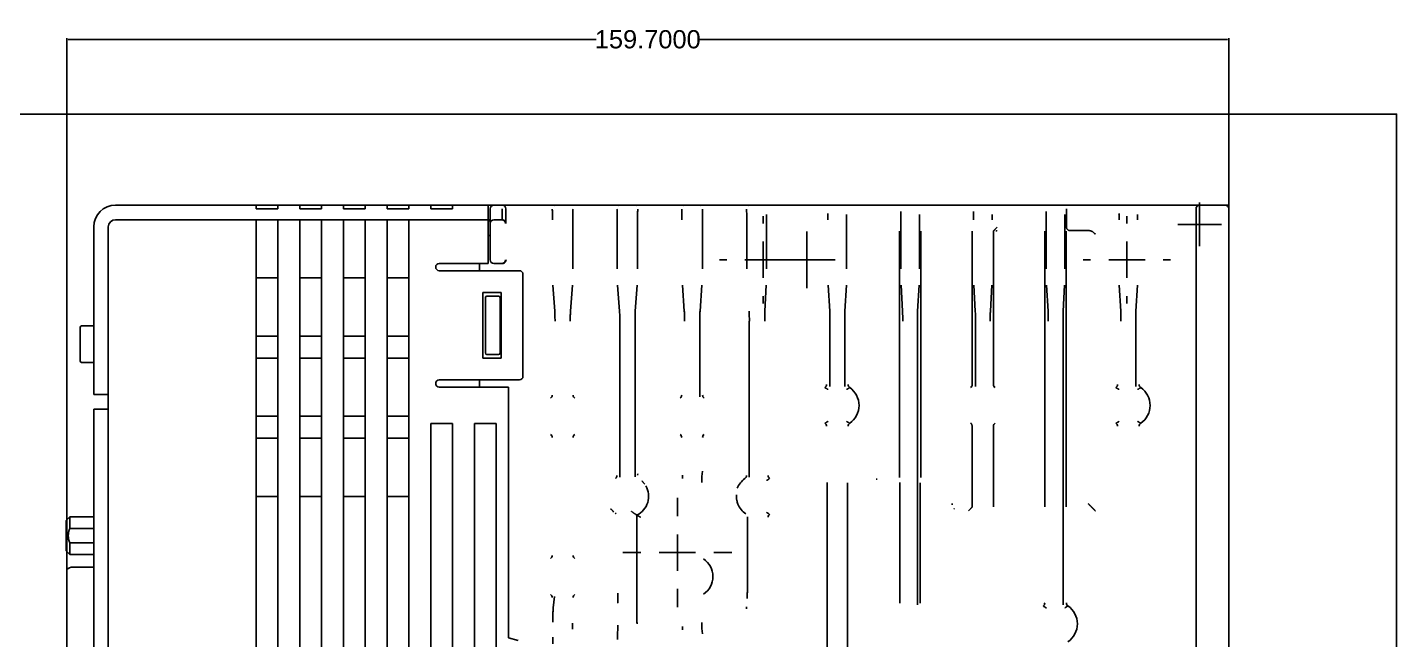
# Model space of a CAD drawing. Header units: inches. Extents: x 57 to 2760, y -193 to 2149.
# Drawn here: x 1678.3 to 1866.4, y 1552.2 to 1636.2 of the extents above; entities that cross this region are included whole.
import ezdxf

# ---------------------------------------------------------------- set-up
doc = ezdxf.new("R2010")
doc.units = ezdxf.units.IN
doc.header["$MEASUREMENT"] = 0
doc.layers.add('SLD-0', color=7, linetype='Continuous')
doc.styles.get("Standard").update_dxf_attribs({"font": 'arial.ttf'})
doc.dimstyles.get("Standard").update_dxf_attribs({"dimtxt": 2.5, "dimasz": 0.18, "dimexe": 0.18, "dimexo": 0.0625, "dimgap": 0.09, "dimtad": 0, "dimtih": 1, "dimtoh": 1, "dimdec": 4, "dimzin": 0, "dimdsep": 46, "dimtxsty": 'Standard', "dimcen": 0.09, "dimadec": 0, "dimazin": 0, "dimtfac": 1, "dimtdec": 4, "dimtofl": 0, "dimtmove": 0, "dimatfit": 3, "dimfxl": 1, "dimtolj": 1, "dimtzin": 0, "dimarcsym": 0})

# ---------------------------------------------------------------- blocks, each defined once
blk = doc.blocks.new('SW_CENTERMARKSYMBOL_1')
at = {"layer": 'SLD-0', "color": 0}
for p, q in [((0, 0.833), (0, 1)), ((0, 0), (0, 0.833)), ((-0.833, 0), (-1, 0)), ((0, 0), (-0.833, 0)), ((0, 0), (0, -0.833)), ((0, 0), (0.833, 0)), ((0.833, 0), (1, 0)), ((0, -0.833), (0, -1))]:
    blk.add_line(p, q, dxfattribs=at)
blk = doc.blocks.new('SW_CENTERMARKSYMBOL_3')
at = {"layer": 'SLD-0', "color": 0}
for p, q in [((0, 1.667), (0, 2)), ((0, 0), (0, 0.833)), ((-1.667, 0), (-2, 0)), ((0, 0), (-0.833, 0)), ((0, 0), (0, -0.833)), ((0, 0), (0.833, 0)), ((1.667, 0), (2, 0)), ((0, -1.667), (0, -2))]:
    blk.add_line(p, q, dxfattribs=at)
blk = doc.blocks.new('SW_CENTERMARKSYMBOL_4')
at = {"layer": 'SLD-0', "color": 0}
for p, q in [((0, 0.833), (0, 1.3)), ((0, 0), (0, 0.833)), ((-0.833, 0), (-1.3, 0)), ((0, 0), (-0.833, 0)), ((0, 0), (0, -0.833)), ((0, 0), (0.833, 0)), ((0.833, 0), (1.3, 0)), ((0, -0.833), (0, -1.3))]:
    blk.add_line(p, q, dxfattribs=at)
blk = doc.blocks.new('SW_CENTERMARKSYMBOL_5')
at = {"layer": 'SLD-0', "color": 0}
for p, q in [((0, 1.667), (0, 2.5)), ((0, 0), (0, 0.833)), ((-1.667, 0), (-2.5, 0)), ((0, 0), (-0.833, 0)), ((0, 0), (0, -0.833)), ((0, 0), (0.833, 0)), ((1.667, 0), (2.5, 0)), ((0, -1.667), (0, -2.5))]:
    blk.add_line(p, q, dxfattribs=at)
blk = doc.blocks.new('SW_CENTERMARKSYMBOL_9')
at = {"layer": 'SLD-0', "color": 0}
for p, q in [((0, 1.667), (0, 2)), ((0, 0), (0, 0.833)), ((-1.667, 0), (-2, 0)), ((0, 0), (-0.833, 0)), ((0, 0), (0, -0.833)), ((0, 0), (0.833, 0)), ((1.667, 0), (2, 0)), ((0, -1.667), (0, -2))]:
    blk.add_line(p, q, dxfattribs=at)
blk = doc.blocks.new('EL7 side')
at = {"color": 7, "linetype": 'Continuous', "lineweight": 25}
for p, q in [((20.32, 87.5), (1, 87.5)), ((20.32, 87), (20.32, 87.5)), ((23.32, 87.5), (20.32, 87.5)), ((20.32, 87), (23.32, 87)), ((23.32, 87.5), (23.32, 87)), ((23.32, 87.5), (26.32, 87.5)), ((26.32, 87), (26.32, 87.5)), ((29.32, 87.5), (26.32, 87.5)), ((29.32, 87), (26.32, 87)), ((29.32, 87.5), (29.32, 87)), ((29.32, 87.5), (32.32, 87.5)), ((32.32, 87), (32.32, 87.5)), ((35.32, 87.5), (32.32, 87.5)), ((35.32, 87), (32.32, 87)), ((35.32, 87.5), (35.32, 87)), ((35.32, 87.5), (38.32, 87.5)), ((38.32, 87), (38.32, 87.5)), ((41.32, 87.5), (38.32, 87.5)), ((41.32, 87), (38.32, 87)), ((41.32, 87.5), (41.32, 87)), ((41.32, 87.5), (44.32, 87.5)), ((44.32, 87), (44.32, 87.5)), ((47.32, 87.5), (44.32, 87.5)), ((47.32, 87), (44.32, 87)), ((47.32, 87.5), (47.32, 87)), ((52.2, 87.5), (47.32, 87.5)), ((52.2, 87.5), (52.2, 85.5)), ((53, 87.5), (52.2, 87.5)), ((52.5, 85), (52.5, 87)), ((53, 87.5), (54.15, 87.5)), ((54.14, 85.5), (54.15, 87)), ((54.48, 87.5), (54.15, 87.5)), ((55.48, 87.5), (54.48, 87.5)), ((54.65, 87), (54.65, 85)), ((55.48, 87.5), (60.52, 87.5)), ((61.38, 87.5), (60.52, 87.5)), ((61.38, 87.5), (61.23, 87.46)), ((61.46, 87.49), (61.34, 87.49)), ((61.38, 87.5), (61.43, 87.49)), ((61.38, 87.5), (63.52, 87.5)), ((61.42, 87.5), (63.57, 87.5)), ((63.56, 87.49), (63.44, 87.49)), ((63.52, 87.5), (63.47, 87.49)), ((64.38, 87.5), (63.52, 87.5)), ((64.38, 87.5), (69.42, 87.5)), ((70.28, 87.5), (69.42, 87.5)), ((70.28, 87.5), (70.13, 87.46)), ((70.36, 87.49), (70.24, 87.49)), ((70.28, 87.5), (70.33, 87.49)), ((70.28, 87.5), (72.42, 87.5)), ((72.46, 87.49), (72.34, 87.49)), ((72.42, 87.5), (72.37, 87.49)), ((73.28, 87.5), (72.42, 87.5)), ((73.28, 87.5), (78.32, 87.5)), ((79.18, 87.5), (78.32, 87.5)), ((79.18, 87.5), (79.03, 87.46)), ((79.26, 87.49), (79.14, 87.49)), ((79.18, 87.5), (79.23, 87.49)), ((79.18, 87.5), (81.32, 87.5)), ((79.22, 87.5), (81.28, 87.5)), ((81.36, 87.49), (81.24, 87.49)), ((81.32, 87.5), (81.27, 87.49)), ((82.18, 87.5), (81.32, 87.5)), ((82.18, 87.5), (87.22, 87.5)), ((88.08, 87.5), (87.22, 87.5)), ((88.08, 87.5), (87.93, 87.46)), ((88.16, 87.49), (88.04, 87.49)), ((88.08, 87.5), (88.13, 87.49)), ((88.08, 87.5), (90.02, 87.5)), ((90.19, 87.5), (90.02, 87.5)), ((91.19, 87.5), (90.19, 87.5)), ((91.19, 87.5), (98.21, 87.5)), ((99.21, 87.5), (98.21, 87.5)), ((99.38, 87.5), (99.21, 87.5)), ((99.38, 87.5), (101.02, 87.5)), ((99.47, 87.5), (99.57, 87.5)), ((101.19, 87.5), (101.02, 87.5)), ((102.19, 87.5), (101.19, 87.5)), ((102.19, 87.5), (108.21, 87.5)), ((109.21, 87.5), (108.21, 87.5)), ((109.38, 87.5), (109.21, 87.5)), ((109.38, 87.5), (111.02, 87.5)), ((111.19, 87.5), (111.02, 87.5)), ((111.1, 87.5), (111.19, 87.5)), ((112.19, 87.5), (111.19, 87.5)), ((112.19, 87.5), (118.21, 87.5)), ((119.21, 87.5), (118.21, 87.5)), ((119.38, 87.5), (119.21, 87.5)), ((119.38, 87.5), (121.02, 87.5)), ((121.19, 87.5), (121.02, 87.5)), ((122.19, 87.5), (121.19, 87.5)), ((122.19, 87.5), (128.21, 87.5)), ((129.21, 87.5), (128.21, 87.5)), ((129.38, 87.5), (129.21, 87.5)), ((129.38, 87.5), (131.02, 87.5)), ((129.47, 87.5), (129.57, 87.5)), ((131.19, 87.5), (131.02, 87.5)), ((132.19, 87.5), (131.19, 87.5)), ((131.69, 84.49), (131.69, 87)), ((132.19, 87.5), (138.21, 87.5)), ((139.21, 87.5), (138.21, 87.5)), ((139.38, 87.5), (139.21, 87.5)), ((139.38, 87.5), (141.02, 87.5)), ((141.19, 87.5), (141.02, 87.5)), ((142.19, 87.5), (141.19, 87.5)), ((142.19, 87.5), (149, 87.5)), ((150, 87.5), (149, 87.5)), ((149.5, 87), (149.5, 86.5)), ((150, 87.5), (153.5, 87.5)), ((154, 87.5), (153.5, 87.5)), ((154, 87), (154, 87.5)), ((154, 86.5), (154, 87)), ((1, 85.5), (20.32, 85.5)), ((20.32, 85.5), (20.32, -85.5)), ((20.32, 85.5), (23.32, 85.5)), ((23.32, -85.5), (23.32, 85.5)), ((23.32, 85.5), (26.32, 85.5)), ((26.32, -85.5), (26.32, 85.5)), ((29.32, 85.5), (26.32, 85.5)), ((29.32, -85.5), (29.32, 85.5)), ((29.32, 85.5), (32.32, 85.5)), ((32.32, -85.5), (32.32, 85.5)), ((35.32, 85.5), (32.32, 85.5)), ((35.32, -85.5), (35.32, 85.5)), ((35.32, 85.5), (38.32, 85.5)), ((38.32, -85.5), (38.32, 85.5)), ((41.32, 85.5), (38.32, 85.5)), ((41.32, -85.5), (41.32, 85.5)), ((41.32, 85.5), (52.2, 85.5)), ((52.2, 79.5), (52.2, 85.5)), ((52.2, 85.5), (52.5, 85.5)), ((52.2, 85.35), (52.5, 85.35)), ((52.5, 80), (52.5, 85)), ((53, 85.5), (54.1, 85.5)), ((54.14, 85.5), (54.1, 85.5)), ((63.85, 85.5), (63.85, 78.77)), ((69.95, 78.77), (69.95, 85.5)), ((72.75, 85.5), (72.75, 78.77)), ((81.65, 85.5), (81.65, 78.77)), ((87.75, 78.77), (87.75, 85.5)), ((90.48, 85.5), (90.48, 78.77)), ((101.48, 85.5), (101.48, 78.77)), ((108.92, 78.77), (108.92, 85.5)), ((111.48, 85.5), (111.48, 78.77)), ((128.92, 78.77), (128.92, 85.5)), ((131.48, 85.5), (131.48, 78.77)), ((149.5, 20), (149.5, 86.5)), ((154, 86.5), (154, -51.5)), ((-2, 84.5), (-2, 64.5)), ((0, 84.5), (0, -84.5)), ((52.2, 83.35), (52.5, 83.35)), ((108.74, 83.49), (108.7, 83.49)), ((108.74, 83.49), (108.74, 50.11)), ((111.66, 50.11), (111.66, 83.49)), ((111.66, 83.49), (111.7, 83.49)), ((118.7, 83.49), (118.74, 83.49)), ((118.74, 83.49), (118.74, 62.85)), ((121.66, 62.85), (121.66, 83.46)), ((121.69, 83.99), (121.68, 83.98)), ((128.74, 83.49), (128.7, 83.49)), ((128.74, 83.49), (128.74, 46.51)), ((131.66, 46.51), (131.66, 83.49)), ((131.66, 83.49), (131.7, 83.49)), ((134.82, 84), (132.19, 84)), ((52.2, 79.5), (45.5, 79.5)), ((51, 78.5), (51, 79.5)), ((54.1, 79.5), (53, 79.5)), ((54.1, 79.5), (54.17, 79.5)), ((20.32, 77.5), (23.32, 77.5)), ((29.32, 77.5), (26.32, 77.5)), ((35.32, 77.5), (32.32, 77.5)), ((41.32, 77.5), (38.32, 77.5)), ((45.5, 78.5), (56.5, 78.5)), ((57, 78), (57, 64)), ((54, 75.5), (51.5, 75.5)), ((51.5, 75.5), (51.5, 66.5)), ((54, 66.5), (54, 75.5)), ((61.1, 76.51), (61.37, 72.92)), ((63.53, 72.92), (63.8, 76.51)), ((70, 76.51), (70.27, 72.92)), ((72.43, 72.92), (72.7, 76.51)), ((78.9, 76.51), (79.17, 72.92)), ((81.33, 72.92), (81.6, 76.51)), ((90.24, 72.92), (90.44, 76.51)), ((98.96, 76.51), (99.16, 72.92)), ((101.24, 72.92), (101.44, 76.51)), ((108.96, 76.51), (109.16, 72.92)), ((111.24, 72.92), (111.44, 76.51)), ((118.96, 76.51), (119.16, 72.92)), ((121.24, 72.92), (121.44, 76.51)), ((128.96, 76.51), (129.16, 72.92)), ((131.24, 72.92), (131.44, 76.51)), ((138.96, 76.51), (139.16, 72.92)), ((141.24, 72.92), (141.44, 76.51)), ((51.85, 67.2), (51.85, 74.8)), ((53.43, 75), (52.05, 75)), ((53.43, 75), (53.65, 75)), ((53.85, 74.8), (53.85, 67.2)), ((70.3, 50.15), (70.3, 71.56)), ((72.4, 71.56), (72.4, 50.21)), ((81.3, 71.56), (81.3, 61.18)), ((88.1, 50.15), (88.1, 71.56)), ((99.18, 62.61), (99.18, 71.56)), ((101.22, 71.56), (101.22, 62.61)), ((111.22, 71.56), (111.22, 32.61)), ((119.18, 62.61), (119.18, 71.56)), ((131.22, 71.56), (131.22, 32.61)), ((141.22, 71.56), (141.22, 62.61)), ((-3.88, 70.71), (-3.88, 66.11)), ((-3.68, 70.91), (-2, 70.91)), ((-3.68, 70.91), (-3.68, 70.91)), ((20.32, 69.5), (23.32, 69.5)), ((26.32, 69.5), (29.32, 69.5)), ((32.32, 69.5), (35.32, 69.5)), ((38.32, 69.5), (41.32, 69.5)), ((-2, 65.91), (-3.68, 65.91)), ((23.32, 66.5), (20.32, 66.5)), ((29.32, 66.5), (26.32, 66.5)), ((35.32, 66.5), (32.32, 66.5)), ((41.32, 66.5), (38.32, 66.5)), ((51.5, 66.5), (54, 66.5)), ((52.05, 67), (53.43, 67)), ((53.65, 67), (53.43, 67)), ((-2, 64.5), (-2, 61.5)), ((56.5, 63.5), (45.5, 63.5)), ((55, 62.5), (45.5, 62.5)), ((51, 62.5), (51, 63.5)), ((55, 28.07), (55, 62.5)), ((0, 61.5), (-2, 61.5)), ((-2, 59.5), (-2, 56.5)), ((-2, 59.5), (0, 59.5)), ((20.32, 58.5), (23.32, 58.5)), ((26.32, 58.5), (29.32, 58.5)), ((32.32, 58.5), (35.32, 58.5)), ((38.32, 58.5), (41.32, 58.5)), ((-2, 56.5), (-2, -84.5)), ((47.32, 57.5), (44.32, 57.5)), ((44.32, 57.5), (44.32, -85.5)), ((47.32, -85.5), (47.32, 57.5)), ((53.32, 57.5), (50.32, 57.5)), ((50.32, 57.5), (50.32, -85.5)), ((53.32, -85.5), (53.32, 57.5)), ((118.73, 46.51), (118.73, 56.87)), ((121.66, 46.51), (121.66, 57.15)), ((23.32, 55.5), (20.32, 55.5)), ((29.32, 55.5), (26.32, 55.5)), ((35.32, 55.5), (32.32, 55.5)), ((41.32, 55.5), (38.32, 55.5)), ((81.68, 50.95), (81.59, 50.25)), ((72.78, 50.61), (72.76, 50.42)), ((98.79, 49.17), (98.79, 23.22)), ((101.61, 23.22), (101.61, 49.17)), ((108.79, 49.17), (108.79, 32.83)), ((111.61, 32.83), (111.61, 49.17)), ((20.32, 47.5), (23.32, 47.5)), ((29.32, 47.5), (26.32, 47.5)), ((35.32, 47.5), (32.32, 47.5)), ((41.32, 47.5), (38.32, 47.5)), ((118.71, 46.01), (118.71, 46.01)), ((121.7, 46.51), (121.66, 46.51)), ((128.7, 46.51), (128.74, 46.51)), ((131.66, 46.51), (131.7, 46.51)), ((135.17, 46.01), (135.18, 46.01)), ((-5.3, 44.71), (-5.8, 44.21)), ((-5.8, 44.21), (-5.8, 40.01)), ((-2, 44.71), (-5.3, 44.71)), ((-5.3, 44.71), (-5.3, 43.11)), ((72.66, 30.96), (72.66, 44.93)), ((87.84, 44.7), (87.84, 35.28)), ((-2, 43.11), (-5.3, 43.11)), ((-5.8, 40.01), (-5.3, 39.51)), ((-5.3, 41.11), (-2, 41.11)), ((-5.3, 41.11), (-5.3, 39.51)), ((-5.3, 39.51), (-2, 39.51)), ((-2, 37.79), (-4.87, 37.79)), ((-5.7, 37.49), (-5.7, 35.25)), ((-5.7, 1.93), (-5.7, 35.25)), ((61.35, 33.75), (61.15, 32.19)), ((87.72, 32.04), (87.74, 32.34)), ((81.59, 29.34), (81.68, 28.64)), ((55, 28.07), (56.32, 27.71))]:
    blk.add_line(p, q, dxfattribs=at)
for centre, radius, start, end in [((1, 84.5), 3, 90, 180), ((53, 87), 0.5, 90, 180), ((54.15, 87), 0.5, 359.9825, 89.9825), ((150, 87), 0.5, 90, 180), ((153.5, 87), 0.5, 360, 90), ((1, 84.5), 1, 90, 180), ((53, 85), 0.5, 90, 180), ((54.1, 85), 0.5, 359.9825, 89.9825), ((45.5, 79), 0.5, 90, 270), ((53, 80), 0.5, 180, 270.0024), ((54.1, 80), 0.5, 270.0175, 0.0175), ((56.5, 78), 0.5, 0, 90), ((52.05, 74.8), 0.2, 90, 180), ((53.65, 74.8), 0.2, 0, 90), ((65.32, 71.74), 22.79, 359.5626, 2.9843), ((68.85, 71.74), 30.34, 359.6718, 2.24), ((78.84, 71.74), 30.35, 359.6712, 2.2397), ((88.84, 71.74), 30.35, 359.6712, 2.2398), ((98.85, 71.74), 30.34, 359.6718, 2.24), ((108.85, 71.74), 30.33, 359.6718, 2.2405), ((-3.68, 70.71), 0.2, 90, 180), ((-3.68, 66.11), 0.2, 180, 270), ((52.05, 67.2), 0.2, 180, 270), ((53.65, 67.2), 0.2, 270, 0), ((56.5, 64), 0.5, 270, 0), ((45.5, 63), 0.5, 90, 270), ((100.2, 60), 2.99, 304.7391, 55.2609), ((140.2, 60), 2.99, 304.7391, 55.2609), ((71.4, 47.5), 2.86, 296.1511, 30.2234), ((89.2, 47.5), 2.98, 124.7026, 158.0654), ((71.4, 47.5), 2.86, 232.7699, 236.3819), ((89.2, 47.5), 2.86, 201.603, 236.3819), ((-4.87, 36.52), 1.27, 90, 130.5358), ((80.25, 36.5), 2.86, 302.6003, 57.3997), ((130.2, 30), 2.99, 304.7391, 55.2609)]:
    blk.add_arc(centre, radius, start, end, dxfattribs=at)
for points, knots in [([(61.02, 86.93), (61.03, 86.83), (61.04, 86.64), (61.05, 86.13), (61.05, 85.81), (61.05, 85.5)], [0, 0, 0, 0, 0.5, 0.5, 1, 1, 1, 1]), ([(63.85, 85.5), (63.85, 85.81), (63.85, 86.13), (63.86, 86.64), (63.87, 86.83), (63.88, 86.93)], [0, 0, 0, 0, 0.5, 0.5, 1, 1, 1, 1]), ([(69.92, 86.93), (69.93, 86.83), (69.94, 86.64), (69.95, 86.13), (69.95, 85.81), (69.95, 85.5)], [0, 0, 0, 0, 0.5, 0.5, 1, 1, 1, 1]), ([(72.75, 85.5), (72.75, 85.81), (72.75, 86.13), (72.76, 86.64), (72.77, 86.83), (72.78, 86.93)], [0, 0, 0, 0, 0.5, 0.5, 1, 1, 1, 1]), ([(78.82, 86.93), (78.83, 86.83), (78.84, 86.64), (78.85, 86.13), (78.85, 85.81), (78.85, 85.5)], [0, 0, 0, 0, 0.5, 0.5, 1, 1, 1, 1]), ([(81.65, 85.5), (81.65, 85.81), (81.65, 86.13), (81.66, 86.64), (81.67, 86.83), (81.68, 86.93)], [0, 0, 0, 0, 0.5, 0.5, 1, 1, 1, 1]), ([(87.72, 86.93), (87.73, 86.83), (87.74, 86.64), (87.75, 86.13), (87.75, 85.81), (87.75, 85.5)], [0, 0, 0, 0, 0.5, 0.5, 1, 1, 1, 1]), ([(108.91, 86.64), (108.91, 86.62), (108.91, 86.49), (108.92, 86.08), (108.92, 85.69), (108.92, 85.5)], [0, 0, 0, 0, 0.109696, 0.554848, 1, 1, 1, 1]), ([(118.91, 86.64), (118.91, 86.62), (118.91, 86.49), (118.92, 86.08), (118.92, 85.69), (118.92, 85.5)], [0, 0, 0, 0, 0.109421, 0.55471, 1, 1, 1, 1]), ([(128.91, 86.64), (128.91, 86.62), (128.91, 86.49), (128.92, 86.08), (128.92, 85.69), (128.92, 85.5)], [0, 0, 0, 0, 0.109421, 0.55471, 1, 1, 1, 1]), ([(54.65, 85), (54.65, 85.02), (54.65, 85.06), (54.63, 85.12), (54.62, 85.16), (54.59, 85.22), (54.56, 85.28), (54.49, 85.36), (54.42, 85.42), (54.33, 85.46), (54.24, 85.49), (54.17, 85.5), (54.14, 85.5)], [0, 0, 0, 0, 0.095913, 0.178522, 0.24783, 0.303845, 0.44283, 0.563759, 0.687045, 0.799331, 0.902744, 1, 1, 1, 1]), ([(90.48, 85.5), (90.48, 85.7), (90.48, 85.97), (90.48, 86.18), (90.48, 86.23)], [0, 0, 0, 0, 0.752392, 1, 1, 1, 1]), ([(98.91, 86.37), (98.92, 86.28), (98.92, 86.02), (98.92, 85.7), (98.92, 85.5)], [0, 0, 0, 0, 0.380998, 1, 1, 1, 1]), ([(101.48, 85.5), (101.48, 85.7), (101.48, 85.97), (101.48, 86.18), (101.48, 86.23)], [0, 0, 0, 0, 0.753044, 1, 1, 1, 1]), ([(111.48, 85.5), (111.48, 85.7), (111.48, 85.97), (111.48, 86.18), (111.48, 86.23)], [0, 0, 0, 0, 0.752975, 1, 1, 1, 1]), ([(121.48, 85.5), (121.48, 85.7), (121.48, 85.97), (121.48, 86.18), (121.48, 86.23)], [0, 0, 0, 0, 0.752557, 1, 1, 1, 1]), ([(131.48, 85.5), (131.48, 85.7), (131.48, 85.97), (131.48, 86.18), (131.48, 86.23)], [0, 0, 0, 0, 0.753044, 1, 1, 1, 1]), ([(138.91, 86.37), (138.92, 86.28), (138.92, 86.02), (138.92, 85.7), (138.92, 85.5)], [0, 0, 0, 0, 0.380998, 1, 1, 1, 1]), ([(141.48, 85.5), (141.48, 85.7), (141.48, 85.97), (141.48, 86.18), (141.48, 86.23)], [0, 0, 0, 0, 0.7523667, 1, 1, 1, 1]), ([(108.74, 83.93), (108.74, 83.91), (108.74, 83.78), (108.74, 83.62), (108.74, 83.49)], [0, 0, 0, 0, 0.171687, 1, 1, 1, 1]), ([(111.66, 83.94), (111.66, 83.91), (111.66, 83.79), (111.66, 83.62), (111.66, 83.49)], [0, 0, 0, 0, 0.168981, 1, 1, 1, 1]), ([(118.74, 83.49), (118.74, 83.62), (118.74, 83.79), (118.74, 83.91), (118.74, 83.93)], [0, 0, 0, 0, 0.840818, 1, 1, 1, 1]), ([(121.68, 83.98), (121.68, 83.98), (121.68, 83.98), (121.68, 83.97), (121.68, 83.95), (121.68, 83.91), (121.67, 83.83), (121.67, 83.72), (121.66, 83.58), (121.66, 83.5), (121.66, 83.46)], [0, 0, 0, 0, 0.064631, 0.130145, 0.19592, 0.309995, 0.426847, 0.69382, 0.841845, 1, 1, 1, 1]), ([(122.19, 84.49), (122.17, 84.47), (122.13, 84.43), (122.07, 84.37), (122.03, 84.33), (121.97, 84.27), (121.9, 84.2), (121.83, 84.13), (121.77, 84.07), (121.73, 84.03), (121.7, 84), (121.69, 83.99), (121.69, 83.99)], [0, 0, 0, 0, 0.096136, 0.179003, 0.248604, 0.304946, 0.445304, 0.566829, 0.686418, 0.793606, 0.899561, 1, 1, 1, 1]), ([(122.17, 83.95), (122.14, 83.96), (122.08, 83.98), (122.01, 83.99), (121.97, 83.99)], [0, 0, 0, 0, 0.495517, 1, 1, 1, 1]), ([(128.74, 83.93), (128.74, 83.91), (128.74, 83.78), (128.74, 83.62), (128.74, 83.49)], [0, 0, 0, 0, 0.17116, 1, 1, 1, 1]), ([(131.66, 83.94), (131.66, 83.91), (131.66, 83.78), (131.66, 83.62), (131.66, 83.49)], [0, 0, 0, 0, 0.167626, 1, 1, 1, 1]), ([(132.19, 84), (132.17, 84), (132.13, 84), (132.07, 84.02), (132.01, 84.04), (131.95, 84.06), (131.89, 84.1), (131.84, 84.15), (131.78, 84.21), (131.73, 84.29), (131.7, 84.38), (131.69, 84.45), (131.69, 84.49)], [0, 0, 0, 0, 0.064959, 0.132182, 0.202531, 0.276759, 0.355506, 0.439311, 0.559301, 0.695981, 0.820114, 1, 1, 1, 1]), ([(135.68, 83.51), (135.64, 83.55), (135.57, 83.62), (135.44, 83.74), (135.3, 83.85), (135.15, 83.93), (135.04, 83.97), (134.93, 83.99), (134.85, 84), (134.82, 84)], [0, 0, 0, 0, 0.146708, 0.285674, 0.543946, 0.662846, 0.77941, 0.890651, 1, 1, 1, 1]), ([(54.67, 80), (54.67, 79.98), (54.67, 79.94), (54.66, 79.89), (54.64, 79.84), (54.62, 79.78), (54.58, 79.72), (54.5, 79.62), (54.37, 79.53), (54.23, 79.5), (54.17, 79.5), (54.17, 79.5)], [0, 0, 0, 0, 0.094544, 0.176203, 0.244982, 0.300885, 0.442535, 0.564429, 0.798154, 0.995213, 1, 1, 1, 1]), ([(61.37, 72.92), (61.38, 72.8), (61.39, 72.61), (61.4, 72.13), (61.4, 71.85), (61.4, 71.56)], [0, 0, 0, 0, 0.5, 0.5, 1, 1, 1, 1]), ([(63.5, 71.56), (63.5, 71.85), (63.5, 72.13), (63.51, 72.61), (63.52, 72.8), (63.53, 72.92)], [0, 0, 0, 0, 0.5, 0.5, 1, 1, 1, 1]), ([(70.27, 72.92), (70.28, 72.8), (70.29, 72.61), (70.3, 72.13), (70.3, 71.85), (70.3, 71.56)], [0, 0, 0, 0, 0.5, 0.5, 1, 1, 1, 1]), ([(72.4, 71.56), (72.4, 71.85), (72.4, 72.13), (72.41, 72.61), (72.42, 72.8), (72.43, 72.92)], [0, 0, 0, 0, 0.5, 0.5, 1, 1, 1, 1]), ([(79.17, 72.92), (79.18, 72.8), (79.19, 72.61), (79.2, 72.13), (79.2, 71.85), (79.2, 71.56)], [0, 0, 0, 0, 0.5, 0.5, 1, 1, 1, 1]), ([(81.3, 71.56), (81.3, 71.85), (81.3, 72.13), (81.31, 72.61), (81.32, 72.8), (81.33, 72.92)], [0, 0, 0, 0, 0.5, 0.5, 1, 1, 1, 1]), ([(90.22, 71.56), (90.22, 71.85), (90.22, 72.13), (90.23, 72.61), (90.23, 72.8), (90.24, 72.92)], [0, 0, 0, 0, 0.5, 0.5, 1, 1, 1, 1]), ([(101.22, 71.56), (101.22, 71.85), (101.22, 72.13), (101.23, 72.61), (101.23, 72.8), (101.24, 72.92)], [0, 0, 0, 0, 0.5, 0.5, 1, 1, 1, 1]), ([(111.22, 71.56), (111.22, 71.85), (111.22, 72.13), (111.23, 72.61), (111.23, 72.8), (111.24, 72.92)], [0, 0, 0, 0, 0.5, 0.5, 1, 1, 1, 1]), ([(121.22, 71.56), (121.22, 71.85), (121.22, 72.13), (121.23, 72.61), (121.23, 72.8), (121.24, 72.92)], [0, 0, 0, 0, 0.5, 0.5, 1, 1, 1, 1]), ([(131.22, 71.56), (131.22, 71.85), (131.22, 72.13), (131.23, 72.61), (131.23, 72.8), (131.24, 72.92)], [0, 0, 0, 0, 0.5, 0.5, 1, 1, 1, 1]), ([(141.22, 71.56), (141.22, 71.85), (141.22, 72.13), (141.23, 72.61), (141.23, 72.8), (141.24, 72.92)], [0, 0, 0, 0, 0.5, 0.5, 1, 1, 1, 1]), ([(98.5, 62.45), (98.56, 62.5), (98.62, 62.56), (98.69, 62.7), (98.71, 62.79), (98.71, 62.87)], [0, 0, 0, 0, 0.5, 0.5, 1, 1, 1, 1]), ([(98.5, 62.46), (98.53, 62.43), (98.6, 62.38), (98.71, 62.32), (98.83, 62.25), (98.9, 62.2), (98.94, 62.18)], [0, 0, 0, 0, 0.244994, 0.494937, 0.747455, 1, 1, 1, 1]), ([(101.46, 62.18), (101.5, 62.2), (101.57, 62.25), (101.69, 62.32), (101.8, 62.38), (101.87, 62.43), (101.9, 62.46)], [0, 0, 0, 0, 0.25253, 0.505108, 0.755039, 1, 1, 1, 1]), ([(101.69, 62.87), (101.69, 62.79), (101.71, 62.7), (101.78, 62.56), (101.84, 62.5), (101.9, 62.45)], [0, 0, 0, 0, 0.5, 0.5, 1, 1, 1, 1]), ([(118.52, 62.44), (118.59, 62.49), (118.64, 62.55), (118.72, 62.69), (118.74, 62.77), (118.74, 62.85)], [0, 0, 0, 0, 0.5, 0.5, 1, 1, 1, 1]), ([(121.66, 62.85), (121.66, 62.77), (121.68, 62.69), (121.76, 62.55), (121.81, 62.49), (121.88, 62.44)], [0, 0, 0, 0, 0.5, 0.5, 1, 1, 1, 1]), ([(138.5, 62.45), (138.56, 62.5), (138.62, 62.56), (138.69, 62.7), (138.71, 62.79), (138.71, 62.87)], [0, 0, 0, 0, 0.5, 0.5, 1, 1, 1, 1]), ([(138.5, 62.46), (138.53, 62.43), (138.6, 62.38), (138.71, 62.32), (138.83, 62.25), (138.9, 62.2), (138.94, 62.18)], [0, 0, 0, 0, 0.244994, 0.494937, 0.747453, 1, 1, 1, 1]), ([(141.46, 62.18), (141.5, 62.2), (141.57, 62.25), (141.69, 62.32), (141.8, 62.38), (141.87, 62.43), (141.9, 62.46)], [0, 0, 0, 0, 0.252581, 0.505108, 0.755039, 1, 1, 1, 1]), ([(141.9, 62.46), (141.84, 62.5), (141.78, 62.56), (141.71, 62.7), (141.69, 62.79), (141.69, 62.87)], [0, 0, 0, 0, 0.5, 0.5, 1, 1, 1, 1]), ([(60.79, 60.98), (60.86, 61.03), (60.92, 61.09), (61, 61.23), (61.02, 61.32), (61.02, 61.4)], [0, 0, 0, 0, 0.5, 0.5, 1, 1, 1, 1]), ([(63.88, 61.4), (63.88, 61.32), (63.9, 61.23), (63.98, 61.09), (64.04, 61.03), (64.11, 60.98)], [0, 0, 0, 0, 0.5, 0.5, 1, 1, 1, 1]), ([(78.59, 60.98), (78.66, 61.03), (78.72, 61.09), (78.8, 61.23), (78.82, 61.32), (78.82, 61.4)], [0, 0, 0, 0, 0.5, 0.5, 1, 1, 1, 1]), ([(81.68, 61.4), (81.68, 61.32), (81.7, 61.23), (81.78, 61.09), (81.84, 61.03), (81.91, 60.98)], [0, 0, 0, 0, 0.5, 0.5, 1, 1, 1, 1]), ([(98.94, 57.82), (98.9, 57.8), (98.83, 57.75), (98.71, 57.68), (98.6, 57.62), (98.53, 57.57), (98.5, 57.54)], [0, 0, 0, 0, 0.252532, 0.505108, 0.755042, 1, 1, 1, 1]), ([(98.71, 57.13), (98.71, 57.21), (98.69, 57.3), (98.62, 57.44), (98.56, 57.5), (98.5, 57.55)], [0, 0, 0, 0, 0.5, 0.5, 1, 1, 1, 1]), ([(101.9, 57.54), (101.87, 57.57), (101.8, 57.62), (101.69, 57.68), (101.57, 57.75), (101.5, 57.8), (101.46, 57.82)], [0, 0, 0, 0, 0.244994, 0.494936, 0.747452, 1, 1, 1, 1]), ([(101.9, 57.55), (101.84, 57.5), (101.78, 57.44), (101.71, 57.3), (101.69, 57.21), (101.69, 57.13)], [0, 0, 0, 0, 0.5, 0.5, 1, 1, 1, 1]), ([(118.73, 57.14), (118.73, 57.16), (118.73, 57.2), (118.72, 57.26), (118.7, 57.32), (118.67, 57.39), (118.62, 57.48), (118.56, 57.53), (118.52, 57.56)], [0, 0, 0, 0, 0.102526, 0.212447, 0.330118, 0.455803, 0.684755, 1, 1, 1, 1]), ([(121.88, 57.56), (121.81, 57.51), (121.76, 57.45), (121.68, 57.31), (121.66, 57.23), (121.66, 57.15)], [0, 0, 0, 0, 0.5, 0.5, 1, 1, 1, 1]), ([(138.94, 57.82), (138.9, 57.8), (138.83, 57.75), (138.71, 57.68), (138.6, 57.62), (138.53, 57.57), (138.5, 57.54)], [0, 0, 0, 0, 0.252581, 0.505108, 0.75504, 1, 1, 1, 1]), ([(138.71, 57.13), (138.71, 57.21), (138.69, 57.3), (138.62, 57.44), (138.56, 57.5), (138.5, 57.55)], [0, 0, 0, 0, 0.5, 0.5, 1, 1, 1, 1]), ([(141.9, 57.54), (141.87, 57.57), (141.8, 57.62), (141.69, 57.68), (141.57, 57.75), (141.5, 57.8), (141.46, 57.82)], [0, 0, 0, 0, 0.244997, 0.494937, 0.747454, 1, 1, 1, 1]), ([(141.9, 57.55), (141.84, 57.5), (141.78, 57.44), (141.71, 57.3), (141.69, 57.21), (141.69, 57.13)], [0, 0, 0, 0, 0.5, 0.5, 1, 1, 1, 1]), ([(61.02, 55.6), (61.02, 55.68), (61, 55.77), (60.92, 55.91), (60.86, 55.97), (60.79, 56.02)], [0, 0, 0, 0, 0.5, 0.5, 1, 1, 1, 1]), ([(64.11, 56.02), (64.04, 55.97), (63.98, 55.91), (63.9, 55.77), (63.88, 55.68), (63.88, 55.6)], [0, 0, 0, 0, 0.5, 0.5, 1, 1, 1, 1]), ([(78.82, 55.6), (78.82, 55.68), (78.8, 55.77), (78.72, 55.91), (78.66, 55.97), (78.59, 56.02)], [0, 0, 0, 0, 0.5, 0.5, 1, 1, 1, 1]), ([(81.91, 56.02), (81.84, 55.97), (81.78, 55.91), (81.7, 55.77), (81.68, 55.68), (81.68, 55.6)], [0, 0, 0, 0, 0.5, 0.5, 1, 1, 1, 1]), ([(69.7, 49.95), (69.77, 50), (69.82, 50.06), (69.9, 50.2), (69.92, 50.28), (69.92, 50.36)], [0, 0, 0, 0, 0.5, 0.5, 1, 1, 1, 1]), ([(73.36, 49.62), (73.37, 49.61), (73.38, 49.6), (73.41, 49.56), (73.45, 49.52), (73.5, 49.46), (73.58, 49.37), (73.65, 49.27), (73.71, 49.2), (73.73, 49.17)], [0, 0, 0, 0, 0.1115115, 0.2331904, 0.3644654, 0.5054164, 0.6966354, 0.867636, 1, 1, 1, 1]), ([(78.94, 49.97), (78.94, 50.1), (78.94, 50.25), (78.94, 50.38), (78.94, 50.4)], [0, 0, 0, 0, 0.8219947, 1, 1, 1, 1]), ([(81.59, 50.25), (81.58, 50.2), (81.57, 50.11), (81.57, 49.84), (81.56, 49.6), (81.56, 49.46), (81.56, 49.42)], [0, 0, 0, 0, 0.300972, 0.635456, 0.89967, 1, 1, 1, 1]), ([(87.5, 49.95), (87.57, 50), (87.62, 50.06), (87.7, 50.2), (87.72, 50.28), (87.72, 50.36)], [0, 0, 0, 0, 0.5, 0.5, 1, 1, 1, 1]), ([(90.46, 49.68), (90.5, 49.7), (90.57, 49.75), (90.69, 49.82), (90.8, 49.88), (90.87, 49.93), (90.9, 49.96)], [0, 0, 0, 0, 0.252532, 0.505111, 0.75504, 1, 1, 1, 1]), ([(90.69, 50.37), (90.69, 50.29), (90.71, 50.2), (90.78, 50.06), (90.84, 50), (90.9, 49.95)], [0, 0, 0, 0, 0.5, 0.5, 1, 1, 1, 1]), ([(105.54, 49.88), (105.55, 49.88), (105.6, 49.88), (105.65, 49.88), (105.7, 49.88)], [0, 0, 0, 0, 0.144634, 1, 1, 1, 1]), ([(86.33, 47.7), (86.33, 47.69), (86.33, 47.65), (86.33, 47.53), (86.34, 47.29), (86.38, 46.92), (86.48, 46.62), (86.54, 46.45)], [0, 0, 0, 0, 0.0368493, 0.1770809, 0.3258252, 0.617049, 1, 1, 1, 1]), ([(69.06, 45.81), (69.06, 45.81), (69.07, 45.8), (69.09, 45.77), (69.11, 45.75), (69.15, 45.71), (69.2, 45.65), (69.28, 45.57), (69.37, 45.48), (69.43, 45.42), (69.47, 45.39)], [0, 0, 0, 0, 0.087531, 0.17382, 0.259403, 0.344827, 0.51725, 0.684605, 0.843126, 1, 1, 1, 1]), ([(71.9, 45.46), (71.92, 45.44), (71.97, 45.41), (72.03, 45.36), (72.1, 45.31), (72.16, 45.27), (72.21, 45.23), (72.27, 45.19), (72.33, 45.14), (72.38, 45.11), (72.39, 45.1), (72.4, 45.1)], [0, 0, 0, 0, 0.102477, 0.201257, 0.296131, 0.386937, 0.473573, 0.556021, 0.710101, 0.857168, 1, 1, 1, 1]), ([(90.9, 45.04), (90.87, 45.07), (90.8, 45.12), (90.69, 45.18), (90.57, 45.25), (90.5, 45.3), (90.46, 45.32)], [0, 0, 0, 0, 0.244994, 0.494937, 0.747453, 1, 1, 1, 1]), ([(115.98, 46.51), (115.98, 46.46), (115.98, 46.41), (115.98, 46.36), (115.98, 46.35)], [0, 0, 0, 0, 0.909516, 1, 1, 1, 1]), ([(116.29, 45.75), (116.28, 45.78), (116.27, 45.82), (116.25, 45.83), (116.24, 45.84)], [0, 0, 0, 0, 0.589846, 1, 1, 1, 1]), ([(118.71, 46.01), (118.71, 46.01), (118.71, 46.01), (118.7, 46), (118.69, 45.99), (118.67, 45.97), (118.63, 45.93), (118.57, 45.87), (118.5, 45.8), (118.42, 45.72), (118.32, 45.62), (118.25, 45.55), (118.21, 45.51)], [0, 0, 0, 0, 0.0510134, 0.1031947, 0.1569862, 0.2127919, 0.3183679, 0.4364203, 0.556304, 0.6940348, 0.8205119, 1, 1, 1, 1]), ([(118.71, 46.01), (118.71, 46.02), (118.72, 46.02), (118.72, 46.04), (118.72, 46.06), (118.72, 46.1), (118.72, 46.13), (118.72, 46.18), (118.72, 46.22), (118.72, 46.27), (118.72, 46.32), (118.73, 46.37), (118.73, 46.42), (118.73, 46.47), (118.73, 46.5), (118.73, 46.51)], [0, 0, 0, 0, 0.0955266, 0.1879536, 0.2772806, 0.3635074, 0.4466335, 0.5266588, 0.603583, 0.677406, 0.7481275, 0.8157477, 0.8802664, 0.9416838, 1, 1, 1, 1]), ([(121.66, 46.51), (121.66, 46.38), (121.66, 46.21), (121.66, 46.09), (121.66, 46.07)], [0, 0, 0, 0, 0.8414269, 1, 1, 1, 1]), ([(128.74, 46.06), (128.74, 46.09), (128.74, 46.21), (128.74, 46.38), (128.74, 46.51)], [0, 0, 0, 0, 0.169227, 1, 1, 1, 1]), ([(131.66, 46.51), (131.66, 46.38), (131.66, 46.21), (131.66, 46.09), (131.66, 46.07)], [0, 0, 0, 0, 0.840903, 1, 1, 1, 1]), ([(134.67, 46.51), (134.7, 46.49), (134.74, 46.45), (134.79, 46.4), (134.84, 46.35), (134.89, 46.3), (134.96, 46.23), (135.03, 46.16), (135.09, 46.1), (135.14, 46.05), (135.17, 46.02), (135.17, 46.02), (135.17, 46.01)], [0, 0, 0, 0, 0.096063, 0.178879, 0.248451, 0.304785, 0.445119, 0.566593, 0.686177, 0.793392, 0.89948, 1, 1, 1, 1]), ([(135.68, 45.51), (135.65, 45.53), (135.61, 45.57), (135.56, 45.63), (135.51, 45.67), (135.46, 45.73), (135.39, 45.8), (135.32, 45.87), (135.26, 45.93), (135.21, 45.97), (135.18, 46), (135.18, 46.01), (135.18, 46.01)], [0, 0, 0, 0, 0.096082, 0.17891, 0.248486, 0.304817, 0.44515, 0.56664, 0.686238, 0.793435, 0.899477, 1, 1, 1, 1]), ([(72.66, 44.93), (72.62, 44.96), (72.53, 45.02), (72.44, 45.07), (72.4, 45.1)], [0, 0, 0, 0, 0.5085293, 1, 1, 1, 1]), ([(73.16, 44.64), (73.14, 44.65), (73.09, 44.68), (73.03, 44.71), (72.99, 44.73), (72.94, 44.76), (72.88, 44.8), (72.79, 44.85), (72.72, 44.89), (72.67, 44.92), (72.67, 44.93), (72.66, 44.93)], [0, 0, 0, 0, 0.103333, 0.183667, 0.240987, 0.275281, 0.417347, 0.539068, 0.705, 0.857835, 1, 1, 1, 1]), ([(90.9, 45.05), (90.84, 45), (90.78, 44.94), (90.71, 44.8), (90.69, 44.71), (90.69, 44.63)], [0, 0, 0, 0, 0.5, 0.5, 1, 1, 1, 1]), ([(-5.3, 43.11), (-5.32, 43.05), (-5.36, 42.94), (-5.41, 42.77), (-5.46, 42.58), (-5.49, 42.36), (-5.5, 42.11), (-5.49, 41.86), (-5.45, 41.62), (-5.39, 41.36), (-5.33, 41.2), (-5.3, 41.11)], [0, 0, 0, 0, 0.0893471, 0.175608, 0.2590556, 0.3805081, 0.5000201, 0.6192847, 0.7409826, 0.8670349, 1, 1, 1, 1]), ([(60.79, 38.98), (60.86, 39.03), (60.92, 39.09), (61, 39.23), (61.02, 39.32), (61.02, 39.4)], [0, 0, 0, 0, 0.5, 0.5, 1, 1, 1, 1]), ([(63.88, 39.4), (63.88, 39.32), (63.9, 39.23), (63.98, 39.09), (64.04, 39.03), (64.11, 38.98)], [0, 0, 0, 0, 0.5, 0.5, 1, 1, 1, 1]), ([(61.02, 33.6), (61.02, 33.68), (61, 33.77), (60.92, 33.91), (60.86, 33.97), (60.79, 34.02)], [0, 0, 0, 0, 0.5, 0.5, 1, 1, 1, 1]), ([(64.11, 34.02), (64.04, 33.97), (63.98, 33.91), (63.9, 33.77), (63.88, 33.68), (63.88, 33.6)], [0, 0, 0, 0, 0.5, 0.5, 1, 1, 1, 1]), ([(70.04, 34.23), (70.04, 34.07), (70.04, 33.73), (70.03, 33.3), (70.02, 32.97), (70.02, 32.88), (70.01, 32.83)], [0, 0, 0, 0, 0.286606, 0.6241079, 0.8323212, 1, 1, 1, 1]), ([(87.84, 35.28), (87.84, 35.13), (87.84, 34.86), (87.84, 34.49), (87.83, 34.23), (87.83, 34.02), (87.83, 33.86), (87.83, 33.74), (87.82, 33.65), (87.82, 33.56), (87.82, 33.51), (87.82, 33.49)], [0, 0, 0, 0, 0.2379252, 0.4251123, 0.5654778, 0.6704203, 0.769653, 0.8291017, 0.8845081, 0.9430279, 1, 1, 1, 1]), ([(61.15, 32.19), (61.14, 32.1), (61.13, 31.91), (61.11, 31.31), (61.09, 30.73), (61.09, 30.34), (61.09, 30.24)], [0, 0, 0, 0, 0.288386, 0.584798, 0.884481, 1, 1, 1, 1]), ([(128.5, 32.45), (128.56, 32.5), (128.62, 32.56), (128.69, 32.7), (128.71, 32.79), (128.71, 32.87)], [0, 0, 0, 0, 0.5, 0.5, 1, 1, 1, 1]), ([(128.5, 32.46), (128.53, 32.43), (128.6, 32.38), (128.71, 32.32), (128.83, 32.25), (128.9, 32.2), (128.94, 32.18)], [0, 0, 0, 0, 0.244995, 0.494937, 0.747455, 1, 1, 1, 1]), ([(131.46, 32.18), (131.5, 32.2), (131.57, 32.25), (131.69, 32.32), (131.8, 32.38), (131.87, 32.43), (131.9, 32.46)], [0, 0, 0, 0, 0.252532, 0.505111, 0.75504, 1, 1, 1, 1]), ([(131.69, 32.87), (131.69, 32.79), (131.71, 32.7), (131.78, 32.56), (131.84, 32.5), (131.9, 32.45)], [0, 0, 0, 0, 0.5, 0.5, 1, 1, 1, 1]), ([(63.81, 29.25), (63.81, 29.3), (63.81, 29.4), (63.81, 29.55), (63.81, 29.68), (63.81, 29.87), (63.81, 30.01), (63.81, 30.11)], [0, 0, 0, 0, 0.169957, 0.339824, 0.509582, 0.640534, 1, 1, 1, 1]), ([(72.66, 30.96), (72.66, 30.83), (72.66, 30.57), (72.67, 30.24), (72.67, 30.04), (72.68, 29.99), (72.68, 29.98)], [0, 0, 0, 0, 0.353374, 0.680064, 0.978393, 1, 1, 1, 1]), ([(81.56, 30.18), (81.56, 30.12), (81.56, 29.95), (81.57, 29.7), (81.58, 29.46), (81.58, 29.38), (81.59, 29.34)], [0, 0, 0, 0, 0.1441465, 0.4493242, 0.7306171, 1, 1, 1, 1]), ([(70.05, 29.81), (70.04, 29.71), (70.03, 29.52), (70.01, 28.93), (69.99, 28.34), (69.99, 27.96), (69.99, 27.85)], [0, 0, 0, 0, 0.2883857, 0.5847972, 0.8844803, 1, 1, 1, 1]), ([(78.94, 29.62), (78.94, 29.49), (78.94, 29.34), (78.94, 29.21), (78.94, 29.19)], [0, 0, 0, 0, 0.80656, 1, 1, 1, 1]), ([(61.09, 28.19), (61.09, 27.98), (61.09, 27.66), (61.09, 27.36), (61.09, 27.26)], [0, 0, 0, 0, 0.6551992, 1, 1, 1, 1])]:
    blk.add_open_spline(points, degree=3, knots=knots, dxfattribs=at)
for points in [[(63.52, 87.5), (63.57, 87.5), (63.63, 87.49), (63.68, 87.46)], [(72.42, 87.5), (72.47, 87.5), (72.53, 87.49), (72.58, 87.46)], [(81.32, 87.5), (81.37, 87.5), (81.43, 87.49), (81.48, 87.46)], [(118.73, 56.87), (118.73, 56.96), (118.73, 57.06), (118.73, 57.14)], [(98.79, 49.17), (98.79, 49.25), (98.79, 49.32), (98.79, 49.39)], [(101.61, 49.35), (101.61, 49.29), (101.61, 49.23), (101.61, 49.17)], [(108.79, 49.17), (108.79, 49.25), (108.79, 49.32), (108.79, 49.39)], [(111.61, 49.35), (111.61, 49.29), (111.61, 49.23), (111.61, 49.17)]]:
    blk.add_open_spline(points, degree=3, dxfattribs=at)
at = {"layer": 'SLD-0', "color": 7, "xscale": 3, "yscale": 3, "zscale": 3}
for name, p in [('SW_CENTERMARKSYMBOL_1', (150, 84.85)), ('SW_CENTERMARKSYMBOL_3', (90, 80)), ('SW_CENTERMARKSYMBOL_9', (140, 80)), ('SW_CENTERMARKSYMBOL_4', (96, 80)), ('SW_CENTERMARKSYMBOL_5', (78.22, 39.79))]:
    blk.add_blockref(name, p, dxfattribs=at)
blk = doc.blocks.new('*D41')
at = {"color": 0, "lineweight": -2, "transparency": 16777216}
for p, q in [((1683.67, 1542.97), (1683.67, 1634.76)), ((1683.85, 1634.58), (1756.42, 1634.58)), ((1843.19, 1634.58), (1770.62, 1634.58)), ((1843.37, 1542.97), (1843.37, 1634.76))]:
    blk.add_line(p, q, dxfattribs=at)
at = {"color": 0, "transparency": 16777216}
for points in [[(1683.85, 1634.61), (1683.85, 1634.55), (1683.67, 1634.58)], [(1843.19, 1634.61), (1843.19, 1634.55), (1843.37, 1634.58)]]:
    blk.add_solid(points, dxfattribs=at)
at = {"layer": 'Defpoints', "color": 0, "transparency": 16777216}
for p in [(1843.37, 1634.58), (1683.67, 1542.91), (1843.37, 1542.91)]:
    blk.add_point(p, dxfattribs=at)
at = {"color": 0, "transparency": 16777216, "insert": (1763.52, 1634.58), "char_height": 2.5, "attachment_point": 5}
blk.add_mtext('\\A1;159.7000', dxfattribs=at)

msp = doc.modelspace()

# ---------------------------------------------------------------- linework, layer by layer
msp.add_lwpolyline([(1547.26257, 1624.32623), (1866.44436, 1624.32623), (1866.44436, 1420.05725), (1547.26257, 1420.05725)], close=True)

# ---------------------------------------------------------------- block references
msp.add_blockref('EL7 side', (1689.37408, 1524.31555))

# ---------------------------------------------------------------- dimensions: what is measured, and where the dimension line sits
dim = msp.add_linear_dim(base=(1843.37408, 1634.5844), p1=(1683.67408, 1542.90555), p2=(1843.37408, 1542.90555), dimstyle='Standard')
dim.commit()
dim.dimension.update_dxf_attribs({"geometry": '*D41', "text_midpoint": (1763.52408, 1634.5844)})

doc.saveas('drawing.dxf')
